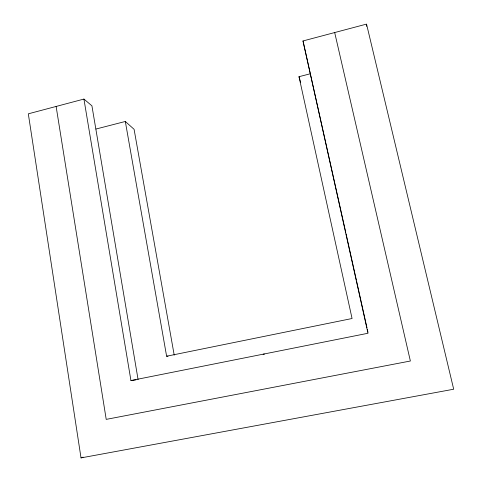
<?xml version="1.0" encoding="UTF-8"?>
<svg xmlns="http://www.w3.org/2000/svg" width="482" height="482" viewBox="0 0 482 482"><rect width="100%" height="100%" fill="white"/><g stroke="black" fill="none" stroke-linecap="round" stroke-linejoin="round"><path stroke-width="0.72" d="M138.087 379.587L91.923 105.829L83.928 99.069L28.311 113.824L81.018 457.9L83.109 457.117M83.928 99.069L130.935 380.557L367.989 333.261L302.997 40.958L366.543 24.1L453.689 389.221L81.018 457.9M95.942 129.043L125.32 121.47L134.086 129.309L174.213 355.144M125.32 121.47L166.615 356.222L352.065 318.512L298.997 76.692L310.504 73.728M130.935 380.557L135.942 379.876M263.106 354.186L264.473 354.101M166.615 356.222L168.019 356.162M298.997 76.692L300.617 82.265M302.997 40.958L345.763 232.414M334.683 32.553L410.375 361.012L106.215 419.382L56.123 106.45M346.088 233.884L356.367 280.114M356.692 281.578L366.971 327.808M367.302 329.278L367.953 332.212M366.567 24.847L366.621 26.335"/></g></svg>
